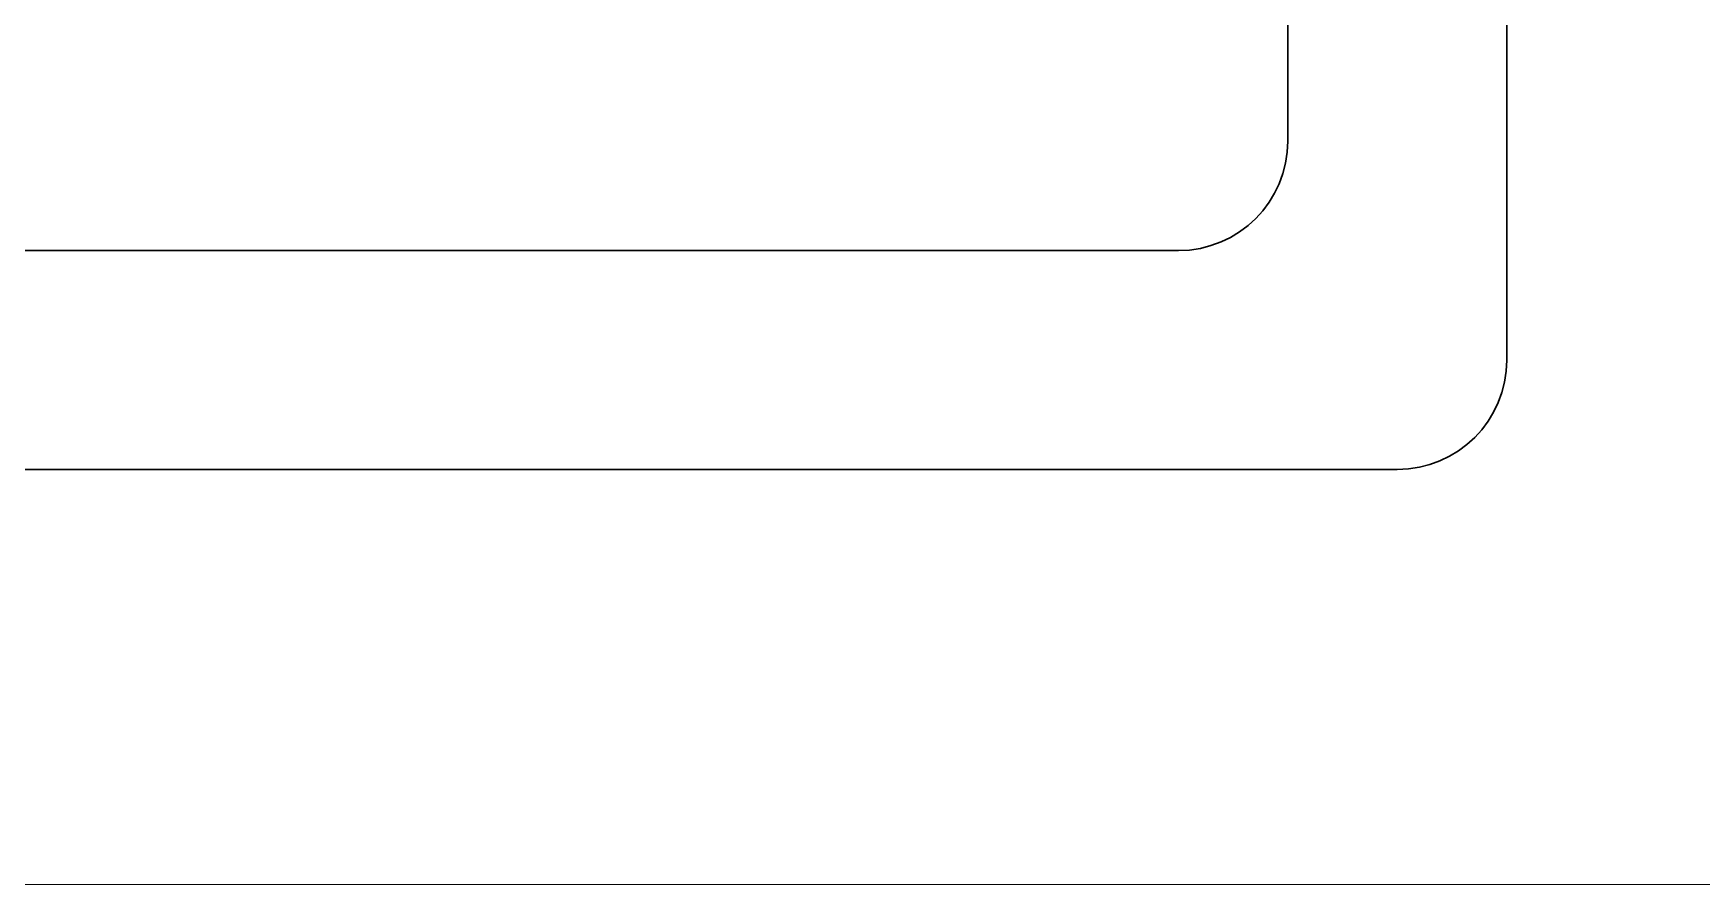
# Model space of a CAD drawing. Extents: x -2012 to 34975, y -1043 to 8321.
# Drawn here: x 33656.5 to 33732.7, y 1407 to 1445.9 of the extents above; entities that cross this region are included whole.
import ezdxf

# ---------------------------------------------------------------- set-up
doc = ezdxf.new("R2010")
doc.units = 0
doc.header["$LTSCALE"] = 25
for name, color, linetype, lineweight in [('06D', 9, 'Continuous', 9), ('E-KABLO', 7, 'Continuous', 30), ('E-SOKAK AYDINLATMA ARMATÜRÜ', 7, 'Continuous', 30)]:
    doc.layers.add(name, color=color, linetype=linetype, lineweight=lineweight)

# ---------------------------------------------------------------- blocks, each defined once
blk = doc.blocks.new('SOKAK AYDINLATMA ARMATÜRÜ')
at = {"layer": 'E-SOKAK AYDINLATMA ARMATÜRÜ', "color": 4}
for p, q in [((-28, 81.177), (-28, 152.836)), ((-18, 91.177), (-18, 152.836)), ((-13, 86.177), (13, 86.177)), ((-23, 76.177), (23, 76.177))]:
    blk.add_line(p, q, dxfattribs=at)
for centre in [(-13, 91.177), (-23, 81.177)]:
    blk.add_arc(centre, 5, 180, 270, dxfattribs=at)

msp = doc.modelspace()

# ---------------------------------------------------------------- linework, layer by layer
at = {"layer": '06D'}
msp.add_lwpolyline([(33574.409, 1407.043), (33824.409, 1407.043), (33824.409, 1907.043), (33574.409, 1907.043)], close=True, dxfattribs=at)

# ---------------------------------------------------------------- block references
at = {"layer": 'E-KABLO', "color": 6, "rotation": 90}
msp.add_blockref('SOKAK AYDINLATMA ARMATÜRÜ', (33799.977, 1454.003), dxfattribs=at)

doc.saveas('drawing.dxf')
